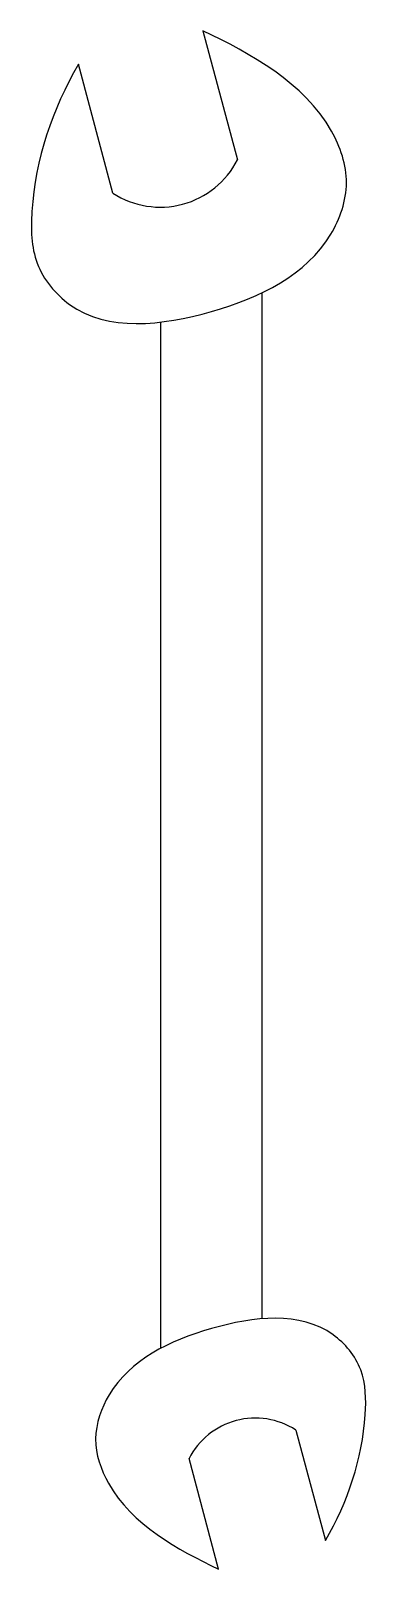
# Model space of a CAD drawing. Header units: millimetres. Extents: x -0.26 to 1.18, y 71.29 to 77.86.
import ezdxf

# ---------------------------------------------------------------- set-up
doc = ezdxf.new("R2010")
doc.units = ezdxf.units.MM

msp = doc.modelspace()

# ---------------------------------------------------------------- linework, layer by layer
at = {"color": 7, "linetype": 'Continuous', "lineweight": 25}
for p, q in [((0.4788, 77.8615), (0.6266, 77.3101)), ((0.0942, 77.1675), (-0.0536, 77.7189)), ((0.7315, 72.3569), (0.7315, 76.7419)), ((0.2985, 72.2308), (0.2985, 76.6165)), ((0.8757, 71.8817), (1.0023, 71.409)), ((0.546, 71.2867), (0.4193, 71.7594))]:
    msp.add_line(p, q, dxfattribs=at)
for centre, radius, start, end in [((0.296, 77.4792), 0.3714, 237.0892, 332.9108), ((0.7027, 71.6144), 0.3183, 57.0892, 152.9108)]:
    msp.add_arc(centre, radius, start, end, dxfattribs=at)
for points in [[(-0.0536, 77.7189), (-0.1657, 77.5252), (-0.2615, 77.2432), (-0.2544, 76.8606), (-0.0122, 76.5654), (0.5337, 76.6273), (0.9932, 76.8537), (1.119, 77.2121), (0.9864, 77.5995), (0.6816, 77.7643), (0.4788, 77.8615)], [(1.0023, 71.409), (1.0985, 71.575), (1.1806, 71.8167), (1.1745, 72.1447), (0.9669, 72.3977), (0.4989, 72.3446), (0.1051, 72.1506), (-0.0027, 71.8434), (0.111, 71.5113), (0.3722, 71.3701), (0.546, 71.2867)]]:
    msp.add_open_spline(points, degree=3, knots=[0, 0, 0, 0, 0.190301, 0.254231, 0.318162, 0.492159, 0.666156, 0.732123, 0.798089, 1, 1, 1, 1], dxfattribs=at)

doc.saveas('drawing.dxf')
